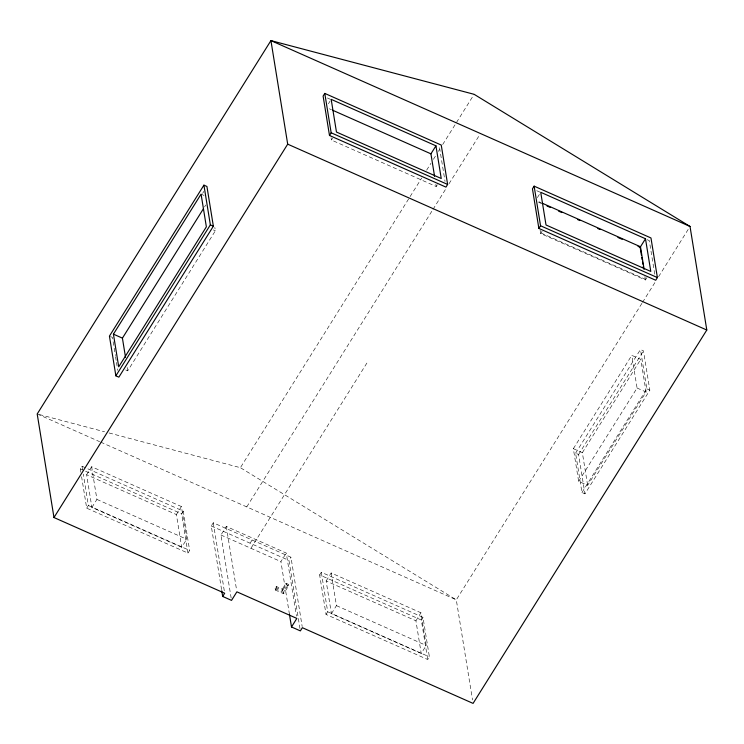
<?xml version="1.0" encoding="UTF-8"?>
<svg xmlns="http://www.w3.org/2000/svg" width="744" height="744" viewBox="0 0 744 744"><rect width="100%" height="100%" fill="white"/><g stroke="black" fill="none" stroke-linecap="round" stroke-linejoin="round"><path stroke-width="0.56" stroke-dasharray="3.72 2.79" d="M202.628 193.338L203.856 191.375M204.554 206.944L205.772 204.981M125.717 369.945L127.717 370.828L215.36 230.817L214.811 227.432M80.882 472.273L80.333 468.906L82.007 466.228L183.275 511.147L189.636 550.411L187.962 553.09L86.695 508.171L81.608 476.755M86.611 474.737L91.624 466.73L181.406 506.552L186.707 539.233L181.685 547.249L91.903 507.427L86.611 474.737L176.393 514.56L181.685 547.249M328.383 103.807L330.057 101.128M86.695 508.171L88.369 505.501L83.282 474.086M91.903 507.427L96.915 499.41L91.624 466.73M437.342 184.735L436.226 186.521L331.452 140.049L332.559 138.272M176.393 514.56L181.406 506.552M187.962 553.09L181.601 513.816L183.275 511.147M109.052 432.962L240.396 467.688L421.709 178.048M426.638 170.171L430.953 163.271M433.417 159.328L435.891 155.394M438.356 151.451L439.592 149.479M442.671 144.55L474.123 94.311M221.573 589.629L211.268 525.989L213.268 522.781L290.96 557.237L302.185 626.56M231.17 598.083L220.949 535.001L226.306 526.454L286.263 553.052L296.475 616.125M246.748 506.906L432.376 210.375M432.989 209.39L446.558 187.721M449.023 183.777L479.861 134.515M250.105 543.213L252.114 540.005M250.933 548.3L366.959 362.951M289.453 614.349L280.907 561.599L286.263 553.052M299.99 628.624L288.951 560.437L290.96 557.237M282.339 589.155L286.022 583.277L288.421 584.347L288.644 585.723L283.622 593.731L275.233 590.011L275.01 588.634L276.34 586.495L282.339 589.155L282.562 590.531L276.563 587.872L276.34 586.495M275.233 590.011L276.563 587.872M282.562 590.531L286.245 584.654L286.022 583.277M283.622 593.731L283.399 592.354L288.421 584.347M537.373 197.625L540.721 192.287M319.632 574.917L321.306 572.248L422.992 617.343L429.39 656.859L427.726 659.528L326.03 614.432L319.632 574.917L421.318 620.012L427.726 659.528M646.889 277.67L645.439 279.986L540.665 233.523L542.116 231.207M326.132 580.971L331.154 572.964L420.937 612.777L426.228 645.466L421.216 653.474L331.433 613.661L326.132 580.971L415.924 620.794L421.216 653.474M326.03 614.432L327.704 611.763L321.306 572.248M331.433 613.661L336.446 605.644L331.154 572.964M415.924 620.794L420.937 612.777M421.318 620.012L422.992 617.343M641.923 303.31L456.305 599.841L472.524 699.983M642.546 302.324L655.492 281.641M658.58 276.712L689.409 227.45M573.354 448.688L631.786 355.344L640.779 359.333L646.071 392.014L587.639 485.358L578.646 481.368L573.354 448.688L582.347 452.678L587.639 485.358M575.586 453.18L640.472 349.522L643.467 350.852L649.838 390.182L584.951 493.839L581.957 492.509L575.586 453.18L578.581 454.51L584.951 493.839M578.581 454.51L643.467 350.852M582.347 452.678L640.779 359.333M578.646 481.368L637.078 388.024L631.786 355.344M581.957 492.509L646.843 388.852L640.472 349.522M39.441 414.566L104.56 431.78M536.703 190.706L539.893 192.119M647.178 239.698L649.298 240.638L654.98 275.726M327.351 97.957L330.522 99.371M329.332 108.773L331.443 109.712M538.879 201.708L541 202.647M538.544 202.238L541.725 203.651M645.773 279.456L541 232.984L540.637 230.733M646.843 388.852L649.838 390.182M201.075 194.138L204.07 195.467M637.078 388.024L646.071 392.014M213.361 229.924L215.36 230.817M110.428 336.539L112.428 337.432L115.376 355.586M37.2 413.971L99.64 441.666M100.7 442.131L456.305 599.841L240.396 467.688M211.268 525.989L288.951 560.437M80.333 468.906L84.556 470.775M85.606 471.24L181.601 513.816M220.949 535.001L280.907 561.599M96.915 499.41L186.707 539.233M336.446 605.644L426.228 645.466M286.245 584.654L288.644 585.723M88.369 505.501L189.636 550.411M327.704 611.763L429.39 656.859M275.01 588.634L283.399 592.354M644.89 276.601L645.439 279.986M540.116 230.138L540.665 233.523M439.574 147.731L445.042 181.49M435.854 184.261L436.226 186.521M331.08 137.798L331.452 140.049M226.306 526.454L236.704 590.68M213.268 522.781L224.316 590.969M127.168 367.443L127.717 370.828M115.553 356.729L116.297 361.268M116.473 362.402L117.766 370.345M82.007 466.228L82.547 469.594"/><path stroke-width="1.12" d="M203.921 185.144L109.433 336.102L115.869 375.832L118.863 377.162L213.361 226.204L206.925 186.474L203.921 185.144L210.357 224.874L115.869 375.832M113.423 334.149L201.075 194.138L206.367 226.827L118.724 366.839L113.423 334.149L122.416 338.139L125.522 357.306M122.416 338.139L203.326 208.897M291.499 626.969L296.847 618.422L236.89 591.833L231.542 600.38L222.679 596.446L224.679 593.238L53.977 517.536L287.696 144.159L270.928 40.604L474.123 94.311L690.023 226.464L706.8 330.029L473.072 703.396L302.371 627.694L300.362 630.893L291.499 626.969L289.453 614.349M324.784 93.409L323.11 96.078L329.49 135.473L445.954 187.116L447.628 184.447L441.248 145.061L324.784 93.409L331.164 132.795L329.49 135.473M434.58 176.375L430.925 153.831L435.947 145.824L331.173 99.352L336.465 132.041L441.238 178.504L435.947 145.824M534.127 186.149L532.453 188.818L538.87 228.427L655.715 280.246L657.389 277.577L650.972 237.968L534.127 186.149L540.544 225.758L538.87 228.427M641.421 255.192L640.147 247.296L645.494 238.759L540.721 192.287L546.012 224.976L650.786 271.439L645.494 238.759M690.023 226.464L270.928 40.604L37.2 413.971L53.977 517.536M332.503 110.177L430.925 153.831M542.051 203.112L640.482 246.766L644.127 269.309M547.017 205.995L550.188 207.409M558.651 211.157L561.832 212.57M577.707 219.61L579.818 220.55M597.813 228.529L599.934 229.468M617.92 237.448L622.151 239.317M638.026 246.366L640.147 247.296M331.164 132.795L447.628 184.447M540.544 225.758L657.389 277.577M287.696 144.159L706.8 330.029M210.357 224.874L213.361 226.204M641.793 257.443L642.156 259.702M642.518 261.953L642.881 264.204M643.253 266.464L643.616 268.714M221.758 590.764L222.679 596.446"/></g></svg>
